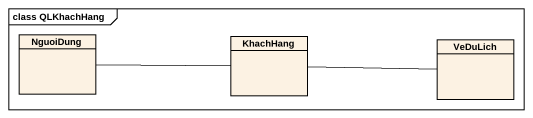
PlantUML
@startuml
mainframe class QLKhachHang
hide circle
hide empty members
class NguoiDung
class KhachHang
class VeDuLich
NguoiDung -right- KhachHang
KhachHang -right- VeDuLich
@enduml
